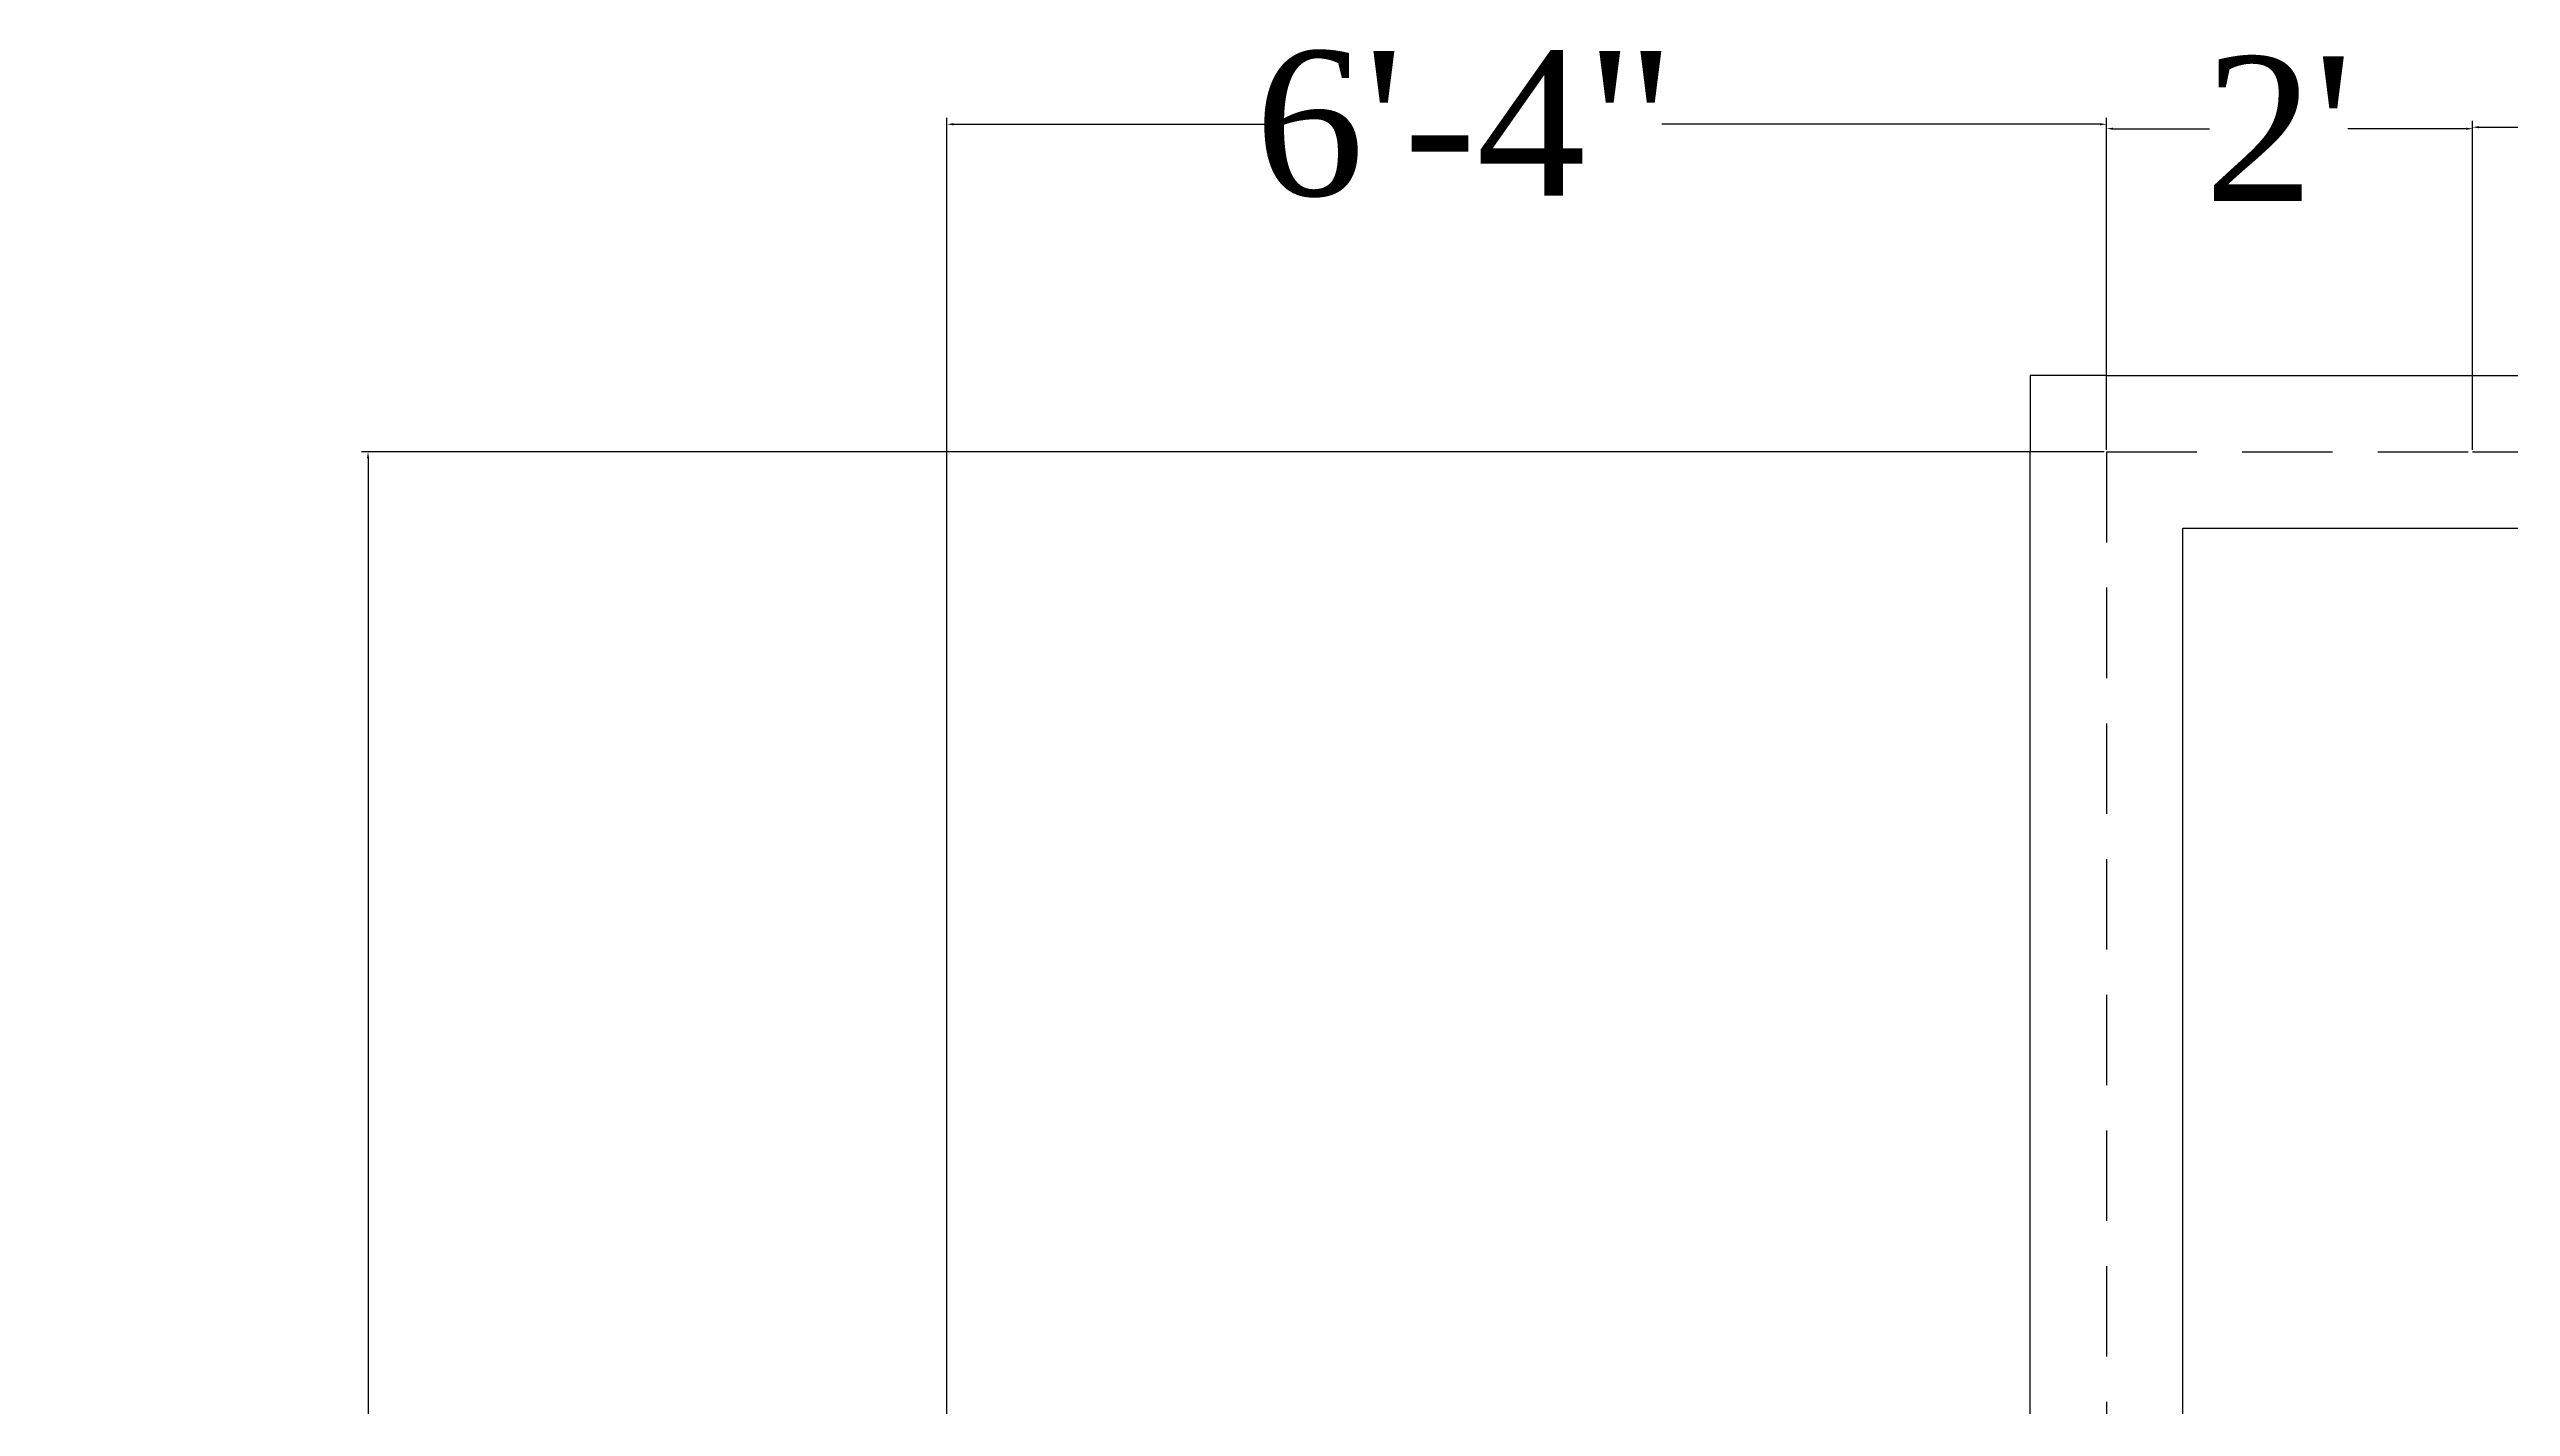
# Model space of a CAD drawing. Header units: inches. Extents: x 440 to 818, y -93 to 250.
# Drawn here: x 440 to 508.1, y 212 to 249.5 of the extents above; entities that cross this region are included whole.
import ezdxf

# ---------------------------------------------------------------- set-up
doc = ezdxf.new("R2010")
doc.units = ezdxf.units.IN
doc.header["$LTSCALE"] = 5
doc.header["$MEASUREMENT"] = 0
doc.linetypes.add('HIDDENX2', pattern=[0.75, 0.5, -0.25])
doc.layers.add('dot', color=1, linetype='Continuous')
doc.styles.get("Standard").update_dxf_attribs({"font": 'arial.ttf'})
doc.dimstyles.get("Standard").update_dxf_attribs({"dimtxt": 0.18, "dimasz": 0.18, "dimexe": 0.18, "dimexo": 0.0625, "dimgap": 0.09, "dimtad": 0, "dimtih": 1, "dimtoh": 1, "dimdec": 4, "dimzin": 0, "dimdsep": 46, "dimtxsty": 'Standard', "dimcen": 0.09, "dimadec": 0, "dimazin": 0, "dimtfac": 1, "dimtdec": 4, "dimtofl": 0, "dimtmove": 0, "dimatfit": 3, "dimfxl": 1, "dimtolj": 1, "dimtzin": 0, "dimarcsym": 0})

# ---------------------------------------------------------------- blocks, each defined once
blk = doc.blocks.new('*D47')
at = {"color": 0, "lineweight": -2, "transparency": 16777216}
for p, q in [((496.844, 238.41), (448.677, 238.41)), ((448.857, 238.23), (448.857, 191.268)), ((448.857, 135.281), (448.857, 186.002)), ((464.797, 135.101), (448.677, 135.101))]:
    blk.add_line(p, q, dxfattribs=at)
at = {"color": 0, "transparency": 16777216}
for points in [[(448.827, 238.23), (448.887, 238.23), (448.857, 238.41)], [(448.827, 135.281), (448.887, 135.281), (448.857, 135.101)]]:
    blk.add_solid(points, dxfattribs=at)
at = {"layer": 'Defpoints', "color": 0, "transparency": 16777216}
for p in [(496.906, 238.41), (448.857, 135.101), (464.859, 135.101)]:
    blk.add_point(p, dxfattribs=at)
at = {"color": 0, "transparency": 16777216, "insert": (448.857, 188.635), "char_height": 0.18, "attachment_point": 5}
blk.add_mtext('\\A1;{\\fTimes New Roman|b0|i0|c0|p18;\\H27.77778x;20\'-5"}', dxfattribs=at)
blk = doc.blocks.new('*D48')
at = {"color": 0, "lineweight": -2, "transparency": 16777216}
for p, q in [((464.859, 135.164), (464.859, 247.645)), ((465.039, 247.465), (473.732, 247.465)), ((496.726, 247.465), (484.615, 247.465)), ((496.906, 238.473), (496.906, 247.645))]:
    blk.add_line(p, q, dxfattribs=at)
at = {"color": 0, "transparency": 16777216}
for points in [[(465.039, 247.495), (465.039, 247.435), (464.859, 247.465)], [(496.726, 247.495), (496.726, 247.435), (496.906, 247.465)]]:
    blk.add_solid(points, dxfattribs=at)
at = {"layer": 'Defpoints', "color": 0, "transparency": 16777216}
for p in [(496.906, 247.465), (496.906, 238.41), (464.859, 135.101)]:
    blk.add_point(p, dxfattribs=at)
at = {"color": 0, "transparency": 16777216, "insert": (479.174, 247.465), "char_height": 0.18, "attachment_point": 5}
blk.add_mtext('\\A1;{\\fTimes New Roman|b0|i0|c0|p18;\\H22.22222x;6\'-4"}', dxfattribs=at)
blk = doc.blocks.new('*D49')
at = {"color": 0, "lineweight": -2, "transparency": 16777216}
for p, q in [((507.026, 238.473), (507.026, 247.565)), ((507.206, 247.385), (518.076, 247.385)), ((541.423, 247.385), (531.911, 247.385)), ((541.603, 238.473), (541.603, 247.565))]:
    blk.add_line(p, q, dxfattribs=at)
at = {"color": 0, "transparency": 16777216}
for points in [[(507.206, 247.415), (507.206, 247.355), (507.026, 247.385)], [(541.423, 247.415), (541.423, 247.355), (541.603, 247.385)]]:
    blk.add_solid(points, dxfattribs=at)
at = {"layer": 'Defpoints', "color": 0, "transparency": 16777216}
for p in [(541.603, 247.385), (507.026, 238.41), (541.603, 238.41)]:
    blk.add_point(p, dxfattribs=at)
at = {"color": 0, "transparency": 16777216, "insert": (524.994, 247.385), "char_height": 0.18, "attachment_point": 5}
blk.add_mtext('\\A1;{\\fTimes New Roman|b0|i0|c0|p18;\\H22.22222x;6\'-10"}', dxfattribs=at)
blk = doc.blocks.new('*D50')
at = {"color": 0, "lineweight": -2, "transparency": 16777216}
for p, q in [((496.906, 238.473), (496.906, 247.523)), ((497.086, 247.343), (499.756, 247.343)), ((506.846, 247.343), (503.576, 247.343)), ((507.026, 238.473), (507.026, 247.523))]:
    blk.add_line(p, q, dxfattribs=at)
at = {"color": 0, "transparency": 16777216}
for points in [[(497.086, 247.373), (497.086, 247.313), (496.906, 247.343)], [(506.846, 247.373), (506.846, 247.313), (507.026, 247.343)]]:
    blk.add_solid(points, dxfattribs=at)
at = {"layer": 'Defpoints', "color": 0, "transparency": 16777216}
for p in [(507.026, 247.343), (496.906, 238.41), (507.026, 238.41)]:
    blk.add_point(p, dxfattribs=at)
at = {"color": 0, "transparency": 16777216, "insert": (501.666, 247.343), "char_height": 0.18, "attachment_point": 5}
blk.add_mtext("\\A1;{\\fTimes New Roman|b0|i0|c0|p18;\\H22.22222x;2'}", dxfattribs=at)

msp = doc.modelspace()

# ---------------------------------------------------------------- linework, layer by layer
for p, q in [((496.90624, 240.51841), (494.7979, 240.51841)), ((494.7979, 240.51841), (494.7979, 238.41006)), ((496.90624, 240.51841), (507.02627, 240.51841)), ((507.02627, 240.51841), (541.60306, 240.51841)), ((494.7979, 137.20972), (494.7979, 238.41006)), ((494.7979, 137.20972), (494.7979, 238.41006)), ((499.01458, 236.30172), (507.02627, 236.30172)), ((499.01458, 137.20972), (499.01458, 236.30172)), ((507.02627, 236.30172), (539.49472, 236.30172))]:
    msp.add_line(p, q)
at = {"layer": 'dot', "linetype": 'HIDDENX2'}
for p, q in [((496.90624, 238.41006), (496.90624, 135.10138)), ((496.90624, 238.41006), (507.02627, 238.41006)), ((507.02627, 238.41006), (541.60306, 238.41006))]:
    msp.add_line(p, q, dxfattribs=at)

# ---------------------------------------------------------------- dimensions: what is measured, and where the dimension line sits
for base, p1, p2, text, picture, middle in [((496.90624, 247.4647), (464.85946, 135.10138), (496.90624, 238.41006), '{\\fTimes New Roman|b0|i0|c0|p18;\\H22.22222x;6\'-4"}', '*D48', (479.1736, 247.4647)), ((507.02627, 247.34259), (496.90624, 238.41006), (507.02627, 238.41006), "{\\fTimes New Roman|b0|i0|c0|p18;\\H22.22222x;2'}", '*D50', (501.66611, 247.34259)), ((541.60306, 247.38508), (507.02627, 238.41006), (541.60306, 238.41006), '{\\fTimes New Roman|b0|i0|c0|p18;\\H22.22222x;6\'-10"}', '*D49', (524.99379, 247.38508))]:
    dim = msp.add_linear_dim(base=base, p1=p1, p2=p2, text=text, dimstyle='Standard')
    dim.commit()
    dim.dimension.update_dxf_attribs({"geometry": picture, "text_midpoint": middle, "dimtype": 160})
dim = msp.add_linear_dim(base=(448.85711, 135.10138), p1=(496.90624, 238.41006), p2=(464.85946, 135.10138), angle=90, text='{\\fTimes New Roman|b0|i0|c0|p18;\\H27.77778x;20\'-5"}', dimstyle='Standard')
dim.commit()
dim.dimension.update_dxf_attribs({"geometry": '*D47', "text_midpoint": (448.85711, 188.63508), "dimtype": 160})

doc.saveas('drawing.dxf')
